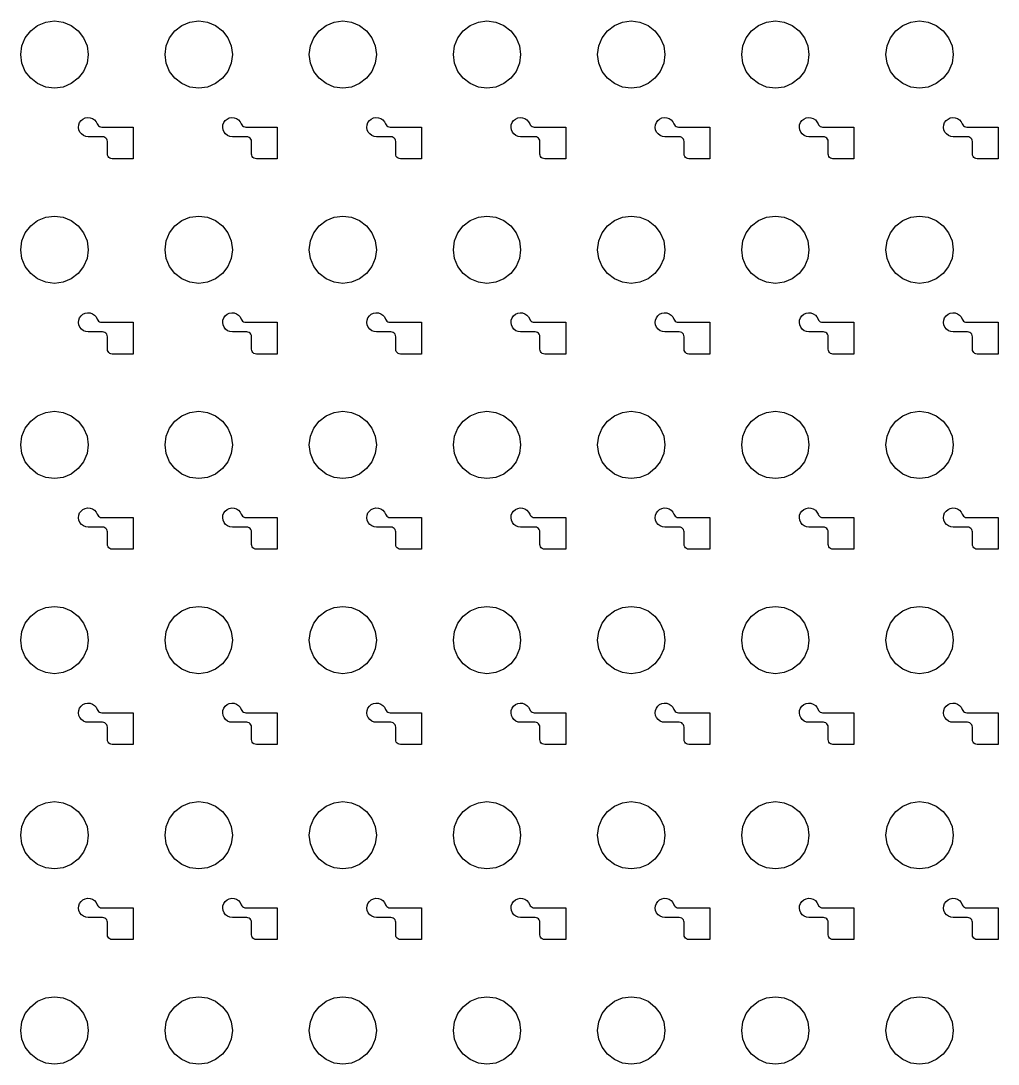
# Model space of a CAD drawing. Extents: x 11 to 212, y 11 to 212.
# Drawn here: x 143.44 to 155.4, y 97.89 to 110.65 of the extents above; entities that cross this region are included whole.
import ezdxf

# ---------------------------------------------------------------- set-up
doc = ezdxf.new("R2010")
doc.units = 0
doc.layers.add('C3', color=7, linetype='continuous')

msp = doc.modelspace()

# ---------------------------------------------------------------- linework, layer by layer
at = {"layer": 'C3'}
for points in [[(144.259, 110.241), (144.245, 110.135), (144.204, 110.035), (144.138, 109.95), (144.053, 109.885), (143.954, 109.843), (143.847, 109.829), (143.74, 109.843), (143.641, 109.885), (143.556, 109.95), (143.49, 110.035), (143.449, 110.135), (143.435, 110.241), (143.449, 110.348), (143.49, 110.447), (143.556, 110.532), (143.641, 110.598), (143.74, 110.639), (143.847, 110.653), (143.954, 110.639), (144.053, 110.598), (144.138, 110.532), (144.204, 110.447), (144.245, 110.348)], [(146.024, 110.241), (146.009, 110.135), (145.968, 110.035), (145.903, 109.95), (145.818, 109.885), (145.718, 109.843), (145.612, 109.829), (145.505, 109.843), (145.406, 109.885), (145.321, 109.95), (145.255, 110.035), (145.214, 110.135), (145.2, 110.241), (145.214, 110.348), (145.255, 110.447), (145.321, 110.532), (145.406, 110.598), (145.505, 110.639), (145.612, 110.653), (145.718, 110.639), (145.818, 110.598), (145.903, 110.532), (145.968, 110.447), (146.009, 110.348)], [(147.788, 110.241), (147.774, 110.135), (147.733, 110.035), (147.668, 109.95), (147.582, 109.885), (147.483, 109.843), (147.376, 109.829), (147.27, 109.843), (147.171, 109.885), (147.085, 109.95), (147.02, 110.035), (146.979, 110.135), (146.965, 110.241), (146.979, 110.348), (147.02, 110.447), (147.085, 110.532), (147.171, 110.598), (147.27, 110.639), (147.376, 110.653), (147.483, 110.639), (147.582, 110.598), (147.668, 110.532), (147.733, 110.447), (147.774, 110.348)], [(149.553, 110.241), (149.539, 110.135), (149.498, 110.035), (149.432, 109.95), (149.347, 109.885), (149.248, 109.843), (149.141, 109.829), (149.035, 109.843), (148.935, 109.885), (148.85, 109.95), (148.785, 110.035), (148.743, 110.135), (148.729, 110.241), (148.743, 110.348), (148.785, 110.447), (148.85, 110.532), (148.935, 110.598), (149.035, 110.639), (149.141, 110.653), (149.248, 110.639), (149.347, 110.598), (149.432, 110.532), (149.498, 110.447), (149.539, 110.348)], [(151.318, 110.241), (151.304, 110.135), (151.262, 110.035), (151.197, 109.95), (151.112, 109.885), (151.012, 109.843), (150.906, 109.829), (150.799, 109.843), (150.7, 109.885), (150.615, 109.95), (150.549, 110.035), (150.508, 110.135), (150.494, 110.241), (150.508, 110.348), (150.549, 110.447), (150.615, 110.532), (150.7, 110.598), (150.799, 110.639), (150.906, 110.653), (151.012, 110.639), (151.112, 110.598), (151.197, 110.532), (151.262, 110.447), (151.304, 110.348)], [(153.082, 110.241), (153.068, 110.135), (153.027, 110.035), (152.962, 109.95), (152.876, 109.885), (152.777, 109.843), (152.671, 109.829), (152.564, 109.843), (152.465, 109.885), (152.379, 109.95), (152.314, 110.035), (152.273, 110.135), (152.259, 110.241), (152.273, 110.348), (152.314, 110.447), (152.379, 110.532), (152.465, 110.598), (152.564, 110.639), (152.671, 110.653), (152.777, 110.639), (152.876, 110.598), (152.962, 110.532), (153.027, 110.447), (153.068, 110.348)], [(154.847, 110.241), (154.833, 110.135), (154.792, 110.035), (154.726, 109.95), (154.641, 109.885), (154.542, 109.843), (154.435, 109.829), (154.329, 109.843), (154.229, 109.885), (154.144, 109.95), (154.079, 110.035), (154.038, 110.135), (154.024, 110.241), (154.038, 110.348), (154.079, 110.447), (154.144, 110.532), (154.229, 110.598), (154.329, 110.639), (154.435, 110.653), (154.542, 110.639), (154.641, 110.598), (154.726, 110.532), (154.792, 110.447), (154.833, 110.348)], [(144.553, 108.965), (144.538, 108.967), (144.524, 108.973), (144.511, 108.982), (144.502, 108.994), (144.496, 109.008), (144.494, 109.024), (144.494, 109.176), (144.492, 109.192), (144.486, 109.206), (144.477, 109.218), (144.465, 109.227), (144.451, 109.233), (144.435, 109.235), (144.259, 109.235), (144.229, 109.239), (144.201, 109.251), (144.177, 109.269), (144.158, 109.292), (144.146, 109.32), (144.141, 109.35), (144.144, 109.38), (144.155, 109.408), (144.172, 109.433), (144.195, 109.452), (144.223, 109.465), (144.252, 109.47), (144.282, 109.468), (144.311, 109.458), (144.336, 109.442), (144.356, 109.419), (144.37, 109.392), (144.376, 109.379), (144.386, 109.368), (144.397, 109.36), (144.411, 109.355), (144.425, 109.353), (144.809, 109.353), (144.809, 108.965)], [(146.318, 108.965), (146.302, 108.967), (146.288, 108.973), (146.276, 108.982), (146.267, 108.994), (146.261, 109.008), (146.259, 109.024), (146.259, 109.176), (146.257, 109.192), (146.251, 109.206), (146.242, 109.218), (146.229, 109.227), (146.215, 109.233), (146.2, 109.235), (146.024, 109.235), (145.994, 109.239), (145.966, 109.251), (145.941, 109.269), (145.923, 109.292), (145.911, 109.32), (145.906, 109.35), (145.909, 109.38), (145.92, 109.408), (145.937, 109.433), (145.96, 109.452), (145.987, 109.465), (146.017, 109.47), (146.047, 109.468), (146.076, 109.458), (146.101, 109.442), (146.121, 109.419), (146.134, 109.392), (146.141, 109.379), (146.15, 109.368), (146.162, 109.36), (146.176, 109.355), (146.19, 109.353), (146.574, 109.353), (146.574, 108.965)], [(148.082, 108.965), (148.067, 108.967), (148.053, 108.973), (148.041, 108.982), (148.031, 108.994), (148.026, 109.008), (148.024, 109.024), (148.024, 109.176), (148.022, 109.192), (148.016, 109.206), (148.006, 109.218), (147.994, 109.227), (147.98, 109.233), (147.965, 109.235), (147.788, 109.235), (147.758, 109.239), (147.73, 109.251), (147.706, 109.269), (147.687, 109.292), (147.675, 109.32), (147.671, 109.35), (147.674, 109.38), (147.684, 109.408), (147.702, 109.433), (147.725, 109.452), (147.752, 109.465), (147.782, 109.47), (147.812, 109.468), (147.84, 109.458), (147.866, 109.442), (147.886, 109.419), (147.899, 109.392), (147.906, 109.379), (147.915, 109.368), (147.927, 109.36), (147.94, 109.355), (147.955, 109.353), (148.339, 109.353), (148.339, 108.965)], [(149.847, 108.965), (149.832, 108.967), (149.818, 108.973), (149.805, 108.982), (149.796, 108.994), (149.79, 109.008), (149.788, 109.024), (149.788, 109.176), (149.786, 109.192), (149.78, 109.206), (149.771, 109.218), (149.759, 109.227), (149.745, 109.233), (149.729, 109.235), (149.553, 109.235), (149.523, 109.239), (149.495, 109.251), (149.471, 109.269), (149.452, 109.292), (149.44, 109.32), (149.435, 109.35), (149.438, 109.38), (149.449, 109.408), (149.466, 109.433), (149.49, 109.452), (149.517, 109.465), (149.546, 109.47), (149.577, 109.468), (149.605, 109.458), (149.63, 109.442), (149.65, 109.419), (149.664, 109.392), (149.67, 109.379), (149.68, 109.368), (149.692, 109.36), (149.705, 109.355), (149.719, 109.353), (150.104, 109.353), (150.104, 108.965)], [(151.612, 108.965), (151.597, 108.967), (151.582, 108.973), (151.57, 108.982), (151.561, 108.994), (151.555, 109.008), (151.553, 109.024), (151.553, 109.176), (151.551, 109.192), (151.545, 109.206), (151.536, 109.218), (151.524, 109.227), (151.509, 109.233), (151.494, 109.235), (151.318, 109.235), (151.288, 109.239), (151.26, 109.251), (151.236, 109.269), (151.217, 109.292), (151.205, 109.32), (151.2, 109.35), (151.203, 109.38), (151.214, 109.408), (151.231, 109.433), (151.254, 109.452), (151.282, 109.465), (151.311, 109.47), (151.341, 109.468), (151.37, 109.458), (151.395, 109.442), (151.415, 109.419), (151.429, 109.392), (151.435, 109.379), (151.444, 109.368), (151.456, 109.36), (151.47, 109.355), (151.484, 109.353), (151.868, 109.353), (151.868, 108.965)], [(153.376, 108.965), (153.361, 108.967), (153.347, 108.973), (153.335, 108.982), (153.326, 108.994), (153.32, 109.008), (153.318, 109.024), (153.318, 109.176), (153.316, 109.192), (153.31, 109.206), (153.3, 109.218), (153.288, 109.227), (153.274, 109.233), (153.259, 109.235), (153.082, 109.235), (153.052, 109.239), (153.024, 109.251), (153, 109.269), (152.982, 109.292), (152.969, 109.32), (152.965, 109.35), (152.968, 109.38), (152.978, 109.408), (152.996, 109.433), (153.019, 109.452), (153.046, 109.465), (153.076, 109.47), (153.106, 109.468), (153.135, 109.458), (153.16, 109.442), (153.18, 109.419), (153.193, 109.392), (153.2, 109.379), (153.209, 109.368), (153.221, 109.36), (153.234, 109.355), (153.249, 109.353), (153.633, 109.353), (153.633, 108.965)], [(155.141, 108.965), (155.126, 108.967), (155.112, 108.973), (155.1, 108.982), (155.09, 108.994), (155.084, 109.008), (155.082, 109.024), (155.082, 109.176), (155.08, 109.192), (155.074, 109.206), (155.065, 109.218), (155.053, 109.227), (155.039, 109.233), (155.024, 109.235), (154.847, 109.235), (154.817, 109.239), (154.789, 109.251), (154.765, 109.269), (154.746, 109.292), (154.734, 109.32), (154.729, 109.35), (154.733, 109.38), (154.743, 109.408), (154.761, 109.433), (154.784, 109.452), (154.811, 109.465), (154.841, 109.47), (154.871, 109.468), (154.899, 109.458), (154.924, 109.442), (154.944, 109.419), (154.958, 109.392), (154.964, 109.379), (154.974, 109.368), (154.986, 109.36), (154.999, 109.355), (155.013, 109.353), (155.398, 109.353), (155.398, 108.965)], [(144.259, 107.853), (144.245, 107.746), (144.204, 107.647), (144.138, 107.562), (144.053, 107.496), (143.954, 107.455), (143.847, 107.441), (143.74, 107.455), (143.641, 107.496), (143.556, 107.562), (143.49, 107.647), (143.449, 107.746), (143.435, 107.853), (143.449, 107.96), (143.49, 108.059), (143.556, 108.144), (143.641, 108.21), (143.74, 108.251), (143.847, 108.265), (143.954, 108.251), (144.053, 108.21), (144.138, 108.144), (144.204, 108.059), (144.245, 107.96)], [(146.024, 107.853), (146.009, 107.746), (145.968, 107.647), (145.903, 107.562), (145.818, 107.496), (145.718, 107.455), (145.612, 107.441), (145.505, 107.455), (145.406, 107.496), (145.321, 107.562), (145.255, 107.647), (145.214, 107.746), (145.2, 107.853), (145.214, 107.96), (145.255, 108.059), (145.321, 108.144), (145.406, 108.21), (145.505, 108.251), (145.612, 108.265), (145.718, 108.251), (145.818, 108.21), (145.903, 108.144), (145.968, 108.059), (146.009, 107.96)], [(147.788, 107.853), (147.774, 107.746), (147.733, 107.647), (147.668, 107.562), (147.582, 107.496), (147.483, 107.455), (147.376, 107.441), (147.27, 107.455), (147.171, 107.496), (147.085, 107.562), (147.02, 107.647), (146.979, 107.746), (146.965, 107.853), (146.979, 107.96), (147.02, 108.059), (147.085, 108.144), (147.171, 108.21), (147.27, 108.251), (147.376, 108.265), (147.483, 108.251), (147.582, 108.21), (147.668, 108.144), (147.733, 108.059), (147.774, 107.96)], [(149.553, 107.853), (149.539, 107.746), (149.498, 107.647), (149.432, 107.562), (149.347, 107.496), (149.248, 107.455), (149.141, 107.441), (149.035, 107.455), (148.935, 107.496), (148.85, 107.562), (148.785, 107.647), (148.743, 107.746), (148.729, 107.853), (148.743, 107.96), (148.785, 108.059), (148.85, 108.144), (148.935, 108.21), (149.035, 108.251), (149.141, 108.265), (149.248, 108.251), (149.347, 108.21), (149.432, 108.144), (149.498, 108.059), (149.539, 107.96)], [(151.318, 107.853), (151.304, 107.746), (151.262, 107.647), (151.197, 107.562), (151.112, 107.496), (151.012, 107.455), (150.906, 107.441), (150.799, 107.455), (150.7, 107.496), (150.615, 107.562), (150.549, 107.647), (150.508, 107.746), (150.494, 107.853), (150.508, 107.96), (150.549, 108.059), (150.615, 108.144), (150.7, 108.21), (150.799, 108.251), (150.906, 108.265), (151.012, 108.251), (151.112, 108.21), (151.197, 108.144), (151.262, 108.059), (151.304, 107.96)], [(153.082, 107.853), (153.068, 107.746), (153.027, 107.647), (152.962, 107.562), (152.876, 107.496), (152.777, 107.455), (152.671, 107.441), (152.564, 107.455), (152.465, 107.496), (152.379, 107.562), (152.314, 107.647), (152.273, 107.746), (152.259, 107.853), (152.273, 107.96), (152.314, 108.059), (152.379, 108.144), (152.465, 108.21), (152.564, 108.251), (152.671, 108.265), (152.777, 108.251), (152.876, 108.21), (152.962, 108.144), (153.027, 108.059), (153.068, 107.96)], [(154.847, 107.853), (154.833, 107.746), (154.792, 107.647), (154.726, 107.562), (154.641, 107.496), (154.542, 107.455), (154.435, 107.441), (154.329, 107.455), (154.229, 107.496), (154.144, 107.562), (154.079, 107.647), (154.038, 107.746), (154.024, 107.853), (154.038, 107.96), (154.079, 108.059), (154.144, 108.144), (154.229, 108.21), (154.329, 108.251), (154.435, 108.265), (154.542, 108.251), (154.641, 108.21), (154.726, 108.144), (154.792, 108.059), (154.833, 107.96)], [(144.553, 106.576), (144.538, 106.578), (144.524, 106.584), (144.511, 106.594), (144.502, 106.606), (144.496, 106.62), (144.494, 106.635), (144.494, 106.788), (144.492, 106.803), (144.486, 106.818), (144.477, 106.83), (144.465, 106.839), (144.451, 106.845), (144.435, 106.847), (144.259, 106.847), (144.229, 106.851), (144.201, 106.862), (144.177, 106.88), (144.158, 106.904), (144.146, 106.932), (144.141, 106.961), (144.144, 106.991), (144.155, 107.02), (144.172, 107.044), (144.195, 107.064), (144.223, 107.077), (144.252, 107.082), (144.282, 107.08), (144.311, 107.07), (144.336, 107.053), (144.356, 107.031), (144.37, 107.004), (144.376, 106.991), (144.386, 106.98), (144.397, 106.972), (144.411, 106.966), (144.425, 106.965), (144.809, 106.965), (144.809, 106.576)], [(146.318, 106.576), (146.302, 106.578), (146.288, 106.584), (146.276, 106.594), (146.267, 106.606), (146.261, 106.62), (146.259, 106.635), (146.259, 106.788), (146.257, 106.803), (146.251, 106.818), (146.242, 106.83), (146.229, 106.839), (146.215, 106.845), (146.2, 106.847), (146.024, 106.847), (145.994, 106.851), (145.966, 106.862), (145.941, 106.88), (145.923, 106.904), (145.911, 106.932), (145.906, 106.961), (145.909, 106.991), (145.92, 107.02), (145.937, 107.044), (145.96, 107.064), (145.987, 107.077), (146.017, 107.082), (146.047, 107.08), (146.076, 107.07), (146.101, 107.053), (146.121, 107.031), (146.134, 107.004), (146.141, 106.991), (146.15, 106.98), (146.162, 106.972), (146.176, 106.966), (146.19, 106.965), (146.574, 106.965), (146.574, 106.576)], [(148.082, 106.576), (148.067, 106.578), (148.053, 106.584), (148.041, 106.594), (148.031, 106.606), (148.026, 106.62), (148.024, 106.635), (148.024, 106.788), (148.022, 106.803), (148.016, 106.818), (148.006, 106.83), (147.994, 106.839), (147.98, 106.845), (147.965, 106.847), (147.788, 106.847), (147.758, 106.851), (147.73, 106.862), (147.706, 106.88), (147.687, 106.904), (147.675, 106.932), (147.671, 106.961), (147.674, 106.991), (147.684, 107.02), (147.702, 107.044), (147.725, 107.064), (147.752, 107.077), (147.782, 107.082), (147.812, 107.08), (147.84, 107.07), (147.866, 107.053), (147.886, 107.031), (147.899, 107.004), (147.906, 106.991), (147.915, 106.98), (147.927, 106.972), (147.94, 106.966), (147.955, 106.965), (148.339, 106.965), (148.339, 106.576)], [(149.847, 106.576), (149.832, 106.578), (149.818, 106.584), (149.805, 106.594), (149.796, 106.606), (149.79, 106.62), (149.788, 106.635), (149.788, 106.788), (149.786, 106.803), (149.78, 106.818), (149.771, 106.83), (149.759, 106.839), (149.745, 106.845), (149.729, 106.847), (149.553, 106.847), (149.523, 106.851), (149.495, 106.862), (149.471, 106.88), (149.452, 106.904), (149.44, 106.932), (149.435, 106.961), (149.438, 106.991), (149.449, 107.02), (149.466, 107.044), (149.49, 107.064), (149.517, 107.077), (149.546, 107.082), (149.577, 107.08), (149.605, 107.07), (149.63, 107.053), (149.65, 107.031), (149.664, 107.004), (149.67, 106.991), (149.68, 106.98), (149.692, 106.972), (149.705, 106.966), (149.719, 106.965), (150.104, 106.965), (150.104, 106.576)], [(151.612, 106.576), (151.597, 106.578), (151.582, 106.584), (151.57, 106.594), (151.561, 106.606), (151.555, 106.62), (151.553, 106.635), (151.553, 106.788), (151.551, 106.803), (151.545, 106.818), (151.536, 106.83), (151.524, 106.839), (151.509, 106.845), (151.494, 106.847), (151.318, 106.847), (151.288, 106.851), (151.26, 106.862), (151.236, 106.88), (151.217, 106.904), (151.205, 106.932), (151.2, 106.961), (151.203, 106.991), (151.214, 107.02), (151.231, 107.044), (151.254, 107.064), (151.282, 107.077), (151.311, 107.082), (151.341, 107.08), (151.37, 107.07), (151.395, 107.053), (151.415, 107.031), (151.429, 107.004), (151.435, 106.991), (151.444, 106.98), (151.456, 106.972), (151.47, 106.966), (151.484, 106.965), (151.868, 106.965), (151.868, 106.576)], [(153.376, 106.576), (153.361, 106.578), (153.347, 106.584), (153.335, 106.594), (153.326, 106.606), (153.32, 106.62), (153.318, 106.635), (153.318, 106.788), (153.316, 106.803), (153.31, 106.818), (153.3, 106.83), (153.288, 106.839), (153.274, 106.845), (153.259, 106.847), (153.082, 106.847), (153.052, 106.851), (153.024, 106.862), (153, 106.88), (152.982, 106.904), (152.969, 106.932), (152.965, 106.961), (152.968, 106.991), (152.978, 107.02), (152.996, 107.044), (153.019, 107.064), (153.046, 107.077), (153.076, 107.082), (153.106, 107.08), (153.135, 107.07), (153.16, 107.053), (153.18, 107.031), (153.193, 107.004), (153.2, 106.991), (153.209, 106.98), (153.221, 106.972), (153.234, 106.966), (153.249, 106.965), (153.633, 106.965), (153.633, 106.576)], [(155.141, 106.576), (155.126, 106.578), (155.112, 106.584), (155.1, 106.594), (155.09, 106.606), (155.084, 106.62), (155.082, 106.635), (155.082, 106.788), (155.08, 106.803), (155.074, 106.818), (155.065, 106.83), (155.053, 106.839), (155.039, 106.845), (155.024, 106.847), (154.847, 106.847), (154.817, 106.851), (154.789, 106.862), (154.765, 106.88), (154.746, 106.904), (154.734, 106.932), (154.729, 106.961), (154.733, 106.991), (154.743, 107.02), (154.761, 107.044), (154.784, 107.064), (154.811, 107.077), (154.841, 107.082), (154.871, 107.08), (154.899, 107.07), (154.924, 107.053), (154.944, 107.031), (154.958, 107.004), (154.964, 106.991), (154.974, 106.98), (154.986, 106.972), (154.999, 106.966), (155.013, 106.965), (155.398, 106.965), (155.398, 106.576)], [(144.259, 105.465), (144.245, 105.358), (144.204, 105.259), (144.138, 105.174), (144.053, 105.108), (143.954, 105.067), (143.847, 105.053), (143.74, 105.067), (143.641, 105.108), (143.556, 105.174), (143.49, 105.259), (143.449, 105.358), (143.435, 105.465), (143.449, 105.571), (143.49, 105.671), (143.556, 105.756), (143.641, 105.821), (143.74, 105.862), (143.847, 105.876), (143.954, 105.862), (144.053, 105.821), (144.138, 105.756), (144.204, 105.671), (144.245, 105.571)], [(146.024, 105.465), (146.009, 105.358), (145.968, 105.259), (145.903, 105.174), (145.818, 105.108), (145.718, 105.067), (145.612, 105.053), (145.505, 105.067), (145.406, 105.108), (145.321, 105.174), (145.255, 105.259), (145.214, 105.358), (145.2, 105.465), (145.214, 105.571), (145.255, 105.671), (145.321, 105.756), (145.406, 105.821), (145.505, 105.862), (145.612, 105.876), (145.718, 105.862), (145.818, 105.821), (145.903, 105.756), (145.968, 105.671), (146.009, 105.571)], [(147.788, 105.465), (147.774, 105.358), (147.733, 105.259), (147.668, 105.174), (147.582, 105.108), (147.483, 105.067), (147.376, 105.053), (147.27, 105.067), (147.171, 105.108), (147.085, 105.174), (147.02, 105.259), (146.979, 105.358), (146.965, 105.465), (146.979, 105.571), (147.02, 105.671), (147.085, 105.756), (147.171, 105.821), (147.27, 105.862), (147.376, 105.876), (147.483, 105.862), (147.582, 105.821), (147.668, 105.756), (147.733, 105.671), (147.774, 105.571)], [(149.553, 105.465), (149.539, 105.358), (149.498, 105.259), (149.432, 105.174), (149.347, 105.108), (149.248, 105.067), (149.141, 105.053), (149.035, 105.067), (148.935, 105.108), (148.85, 105.174), (148.785, 105.259), (148.743, 105.358), (148.729, 105.465), (148.743, 105.571), (148.785, 105.671), (148.85, 105.756), (148.935, 105.821), (149.035, 105.862), (149.141, 105.876), (149.248, 105.862), (149.347, 105.821), (149.432, 105.756), (149.498, 105.671), (149.539, 105.571)], [(151.318, 105.465), (151.304, 105.358), (151.262, 105.259), (151.197, 105.174), (151.112, 105.108), (151.012, 105.067), (150.906, 105.053), (150.799, 105.067), (150.7, 105.108), (150.615, 105.174), (150.549, 105.259), (150.508, 105.358), (150.494, 105.465), (150.508, 105.571), (150.549, 105.671), (150.615, 105.756), (150.7, 105.821), (150.799, 105.862), (150.906, 105.876), (151.012, 105.862), (151.112, 105.821), (151.197, 105.756), (151.262, 105.671), (151.304, 105.571)], [(153.082, 105.465), (153.068, 105.358), (153.027, 105.259), (152.962, 105.174), (152.876, 105.108), (152.777, 105.067), (152.671, 105.053), (152.564, 105.067), (152.465, 105.108), (152.379, 105.174), (152.314, 105.259), (152.273, 105.358), (152.259, 105.465), (152.273, 105.571), (152.314, 105.671), (152.379, 105.756), (152.465, 105.821), (152.564, 105.862), (152.671, 105.876), (152.777, 105.862), (152.876, 105.821), (152.962, 105.756), (153.027, 105.671), (153.068, 105.571)], [(154.847, 105.465), (154.833, 105.358), (154.792, 105.259), (154.726, 105.174), (154.641, 105.108), (154.542, 105.067), (154.435, 105.053), (154.329, 105.067), (154.229, 105.108), (154.144, 105.174), (154.079, 105.259), (154.038, 105.358), (154.024, 105.465), (154.038, 105.571), (154.079, 105.671), (154.144, 105.756), (154.229, 105.821), (154.329, 105.862), (154.435, 105.876), (154.542, 105.862), (154.641, 105.821), (154.726, 105.756), (154.792, 105.671), (154.833, 105.571)], [(144.553, 104.188), (144.538, 104.19), (144.524, 104.196), (144.511, 104.205), (144.502, 104.218), (144.496, 104.232), (144.494, 104.247), (144.494, 104.4), (144.492, 104.415), (144.486, 104.429), (144.477, 104.442), (144.465, 104.451), (144.451, 104.457), (144.435, 104.459), (144.259, 104.459), (144.229, 104.463), (144.201, 104.474), (144.177, 104.492), (144.158, 104.516), (144.146, 104.543), (144.141, 104.573), (144.144, 104.603), (144.155, 104.632), (144.172, 104.656), (144.195, 104.676), (144.223, 104.688), (144.252, 104.694), (144.282, 104.692), (144.311, 104.682), (144.336, 104.665), (144.356, 104.643), (144.37, 104.616), (144.376, 104.603), (144.386, 104.592), (144.397, 104.583), (144.411, 104.578), (144.425, 104.576), (144.809, 104.576), (144.809, 104.188)], [(146.318, 104.188), (146.302, 104.19), (146.288, 104.196), (146.276, 104.205), (146.267, 104.218), (146.261, 104.232), (146.259, 104.247), (146.259, 104.4), (146.257, 104.415), (146.251, 104.429), (146.242, 104.442), (146.229, 104.451), (146.215, 104.457), (146.2, 104.459), (146.024, 104.459), (145.994, 104.463), (145.966, 104.474), (145.941, 104.492), (145.923, 104.516), (145.911, 104.543), (145.906, 104.573), (145.909, 104.603), (145.92, 104.632), (145.937, 104.656), (145.96, 104.676), (145.987, 104.688), (146.017, 104.694), (146.047, 104.692), (146.076, 104.682), (146.101, 104.665), (146.121, 104.643), (146.134, 104.616), (146.141, 104.603), (146.15, 104.592), (146.162, 104.583), (146.176, 104.578), (146.19, 104.576), (146.574, 104.576), (146.574, 104.188)], [(148.082, 104.188), (148.067, 104.19), (148.053, 104.196), (148.041, 104.205), (148.031, 104.218), (148.026, 104.232), (148.024, 104.247), (148.024, 104.4), (148.022, 104.415), (148.016, 104.429), (148.006, 104.442), (147.994, 104.451), (147.98, 104.457), (147.965, 104.459), (147.788, 104.459), (147.758, 104.463), (147.73, 104.474), (147.706, 104.492), (147.687, 104.516), (147.675, 104.543), (147.671, 104.573), (147.674, 104.603), (147.684, 104.632), (147.702, 104.656), (147.725, 104.676), (147.752, 104.688), (147.782, 104.694), (147.812, 104.692), (147.84, 104.682), (147.866, 104.665), (147.886, 104.643), (147.899, 104.616), (147.906, 104.603), (147.915, 104.592), (147.927, 104.583), (147.94, 104.578), (147.955, 104.576), (148.339, 104.576), (148.339, 104.188)], [(149.847, 104.188), (149.832, 104.19), (149.818, 104.196), (149.805, 104.205), (149.796, 104.218), (149.79, 104.232), (149.788, 104.247), (149.788, 104.4), (149.786, 104.415), (149.78, 104.429), (149.771, 104.442), (149.759, 104.451), (149.745, 104.457), (149.729, 104.459), (149.553, 104.459), (149.523, 104.463), (149.495, 104.474), (149.471, 104.492), (149.452, 104.516), (149.44, 104.543), (149.435, 104.573), (149.438, 104.603), (149.449, 104.632), (149.466, 104.656), (149.49, 104.676), (149.517, 104.688), (149.546, 104.694), (149.577, 104.692), (149.605, 104.682), (149.63, 104.665), (149.65, 104.643), (149.664, 104.616), (149.67, 104.603), (149.68, 104.592), (149.692, 104.583), (149.705, 104.578), (149.719, 104.576), (150.104, 104.576), (150.104, 104.188)], [(151.612, 104.188), (151.597, 104.19), (151.582, 104.196), (151.57, 104.205), (151.561, 104.218), (151.555, 104.232), (151.553, 104.247), (151.553, 104.4), (151.551, 104.415), (151.545, 104.429), (151.536, 104.442), (151.524, 104.451), (151.509, 104.457), (151.494, 104.459), (151.318, 104.459), (151.288, 104.463), (151.26, 104.474), (151.236, 104.492), (151.217, 104.516), (151.205, 104.543), (151.2, 104.573), (151.203, 104.603), (151.214, 104.632), (151.231, 104.656), (151.254, 104.676), (151.282, 104.688), (151.311, 104.694), (151.341, 104.692), (151.37, 104.682), (151.395, 104.665), (151.415, 104.643), (151.429, 104.616), (151.435, 104.603), (151.444, 104.592), (151.456, 104.583), (151.47, 104.578), (151.484, 104.576), (151.868, 104.576), (151.868, 104.188)], [(153.376, 104.188), (153.361, 104.19), (153.347, 104.196), (153.335, 104.205), (153.326, 104.218), (153.32, 104.232), (153.318, 104.247), (153.318, 104.4), (153.316, 104.415), (153.31, 104.429), (153.3, 104.442), (153.288, 104.451), (153.274, 104.457), (153.259, 104.459), (153.082, 104.459), (153.052, 104.463), (153.024, 104.474), (153, 104.492), (152.982, 104.516), (152.969, 104.543), (152.965, 104.573), (152.968, 104.603), (152.978, 104.632), (152.996, 104.656), (153.019, 104.676), (153.046, 104.688), (153.076, 104.694), (153.106, 104.692), (153.135, 104.682), (153.16, 104.665), (153.18, 104.643), (153.193, 104.616), (153.2, 104.603), (153.209, 104.592), (153.221, 104.583), (153.234, 104.578), (153.249, 104.576), (153.633, 104.576), (153.633, 104.188)], [(155.141, 104.188), (155.126, 104.19), (155.112, 104.196), (155.1, 104.205), (155.09, 104.218), (155.084, 104.232), (155.082, 104.247), (155.082, 104.4), (155.08, 104.415), (155.074, 104.429), (155.065, 104.442), (155.053, 104.451), (155.039, 104.457), (155.024, 104.459), (154.847, 104.459), (154.817, 104.463), (154.789, 104.474), (154.765, 104.492), (154.746, 104.516), (154.734, 104.543), (154.729, 104.573), (154.733, 104.603), (154.743, 104.632), (154.761, 104.656), (154.784, 104.676), (154.811, 104.688), (154.841, 104.694), (154.871, 104.692), (154.899, 104.682), (154.924, 104.665), (154.944, 104.643), (154.958, 104.616), (154.964, 104.603), (154.974, 104.592), (154.986, 104.583), (154.999, 104.578), (155.013, 104.576), (155.398, 104.576), (155.398, 104.188)], [(144.259, 103.076), (144.245, 102.97), (144.204, 102.871), (144.138, 102.785), (144.053, 102.72), (143.954, 102.679), (143.847, 102.665), (143.74, 102.679), (143.641, 102.72), (143.556, 102.785), (143.49, 102.871), (143.449, 102.97), (143.435, 103.076), (143.449, 103.183), (143.49, 103.282), (143.556, 103.368), (143.641, 103.433), (143.74, 103.474), (143.847, 103.488), (143.954, 103.474), (144.053, 103.433), (144.138, 103.368), (144.204, 103.282), (144.245, 103.183)], [(146.024, 103.076), (146.009, 102.97), (145.968, 102.871), (145.903, 102.785), (145.818, 102.72), (145.718, 102.679), (145.612, 102.665), (145.505, 102.679), (145.406, 102.72), (145.321, 102.785), (145.255, 102.871), (145.214, 102.97), (145.2, 103.076), (145.214, 103.183), (145.255, 103.282), (145.321, 103.368), (145.406, 103.433), (145.505, 103.474), (145.612, 103.488), (145.718, 103.474), (145.818, 103.433), (145.903, 103.368), (145.968, 103.282), (146.009, 103.183)], [(147.788, 103.076), (147.774, 102.97), (147.733, 102.871), (147.668, 102.785), (147.582, 102.72), (147.483, 102.679), (147.376, 102.665), (147.27, 102.679), (147.171, 102.72), (147.085, 102.785), (147.02, 102.871), (146.979, 102.97), (146.965, 103.076), (146.979, 103.183), (147.02, 103.282), (147.085, 103.368), (147.171, 103.433), (147.27, 103.474), (147.376, 103.488), (147.483, 103.474), (147.582, 103.433), (147.668, 103.368), (147.733, 103.282), (147.774, 103.183)], [(149.553, 103.076), (149.539, 102.97), (149.498, 102.871), (149.432, 102.785), (149.347, 102.72), (149.248, 102.679), (149.141, 102.665), (149.035, 102.679), (148.935, 102.72), (148.85, 102.785), (148.785, 102.871), (148.743, 102.97), (148.729, 103.076), (148.743, 103.183), (148.785, 103.282), (148.85, 103.368), (148.935, 103.433), (149.035, 103.474), (149.141, 103.488), (149.248, 103.474), (149.347, 103.433), (149.432, 103.368), (149.498, 103.282), (149.539, 103.183)], [(151.318, 103.076), (151.304, 102.97), (151.262, 102.871), (151.197, 102.785), (151.112, 102.72), (151.012, 102.679), (150.906, 102.665), (150.799, 102.679), (150.7, 102.72), (150.615, 102.785), (150.549, 102.871), (150.508, 102.97), (150.494, 103.076), (150.508, 103.183), (150.549, 103.282), (150.615, 103.368), (150.7, 103.433), (150.799, 103.474), (150.906, 103.488), (151.012, 103.474), (151.112, 103.433), (151.197, 103.368), (151.262, 103.282), (151.304, 103.183)], [(153.082, 103.076), (153.068, 102.97), (153.027, 102.871), (152.962, 102.785), (152.876, 102.72), (152.777, 102.679), (152.671, 102.665), (152.564, 102.679), (152.465, 102.72), (152.379, 102.785), (152.314, 102.871), (152.273, 102.97), (152.259, 103.076), (152.273, 103.183), (152.314, 103.282), (152.379, 103.368), (152.465, 103.433), (152.564, 103.474), (152.671, 103.488), (152.777, 103.474), (152.876, 103.433), (152.962, 103.368), (153.027, 103.282), (153.068, 103.183)], [(154.847, 103.076), (154.833, 102.97), (154.792, 102.871), (154.726, 102.785), (154.641, 102.72), (154.542, 102.679), (154.435, 102.665), (154.329, 102.679), (154.229, 102.72), (154.144, 102.785), (154.079, 102.871), (154.038, 102.97), (154.024, 103.076), (154.038, 103.183), (154.079, 103.282), (154.144, 103.368), (154.229, 103.433), (154.329, 103.474), (154.435, 103.488), (154.542, 103.474), (154.641, 103.433), (154.726, 103.368), (154.792, 103.282), (154.833, 103.183)], [(144.553, 101.8), (144.538, 101.802), (144.524, 101.808), (144.511, 101.817), (144.502, 101.829), (144.496, 101.844), (144.494, 101.859), (144.494, 102.012), (144.492, 102.027), (144.486, 102.041), (144.477, 102.053), (144.465, 102.063), (144.451, 102.069), (144.435, 102.071), (144.259, 102.071), (144.229, 102.074), (144.201, 102.086), (144.177, 102.104), (144.158, 102.128), (144.146, 102.155), (144.141, 102.185), (144.144, 102.215), (144.155, 102.243), (144.172, 102.268), (144.195, 102.287), (144.223, 102.3), (144.252, 102.306), (144.282, 102.303), (144.311, 102.294), (144.336, 102.277), (144.356, 102.254), (144.37, 102.227), (144.376, 102.215), (144.386, 102.204), (144.397, 102.195), (144.411, 102.19), (144.425, 102.188), (144.809, 102.188), (144.809, 101.8)], [(146.318, 101.8), (146.302, 101.802), (146.288, 101.808), (146.276, 101.817), (146.267, 101.829), (146.261, 101.844), (146.259, 101.859), (146.259, 102.012), (146.257, 102.027), (146.251, 102.041), (146.242, 102.053), (146.229, 102.063), (146.215, 102.069), (146.2, 102.071), (146.024, 102.071), (145.994, 102.074), (145.966, 102.086), (145.941, 102.104), (145.923, 102.128), (145.911, 102.155), (145.906, 102.185), (145.909, 102.215), (145.92, 102.243), (145.937, 102.268), (145.96, 102.287), (145.987, 102.3), (146.017, 102.306), (146.047, 102.303), (146.076, 102.294), (146.101, 102.277), (146.121, 102.254), (146.134, 102.227), (146.141, 102.215), (146.15, 102.204), (146.162, 102.195), (146.176, 102.19), (146.19, 102.188), (146.574, 102.188), (146.574, 101.8)], [(148.082, 101.8), (148.067, 101.802), (148.053, 101.808), (148.041, 101.817), (148.031, 101.829), (148.026, 101.844), (148.024, 101.859), (148.024, 102.012), (148.022, 102.027), (148.016, 102.041), (148.006, 102.053), (147.994, 102.063), (147.98, 102.069), (147.965, 102.071), (147.788, 102.071), (147.758, 102.074), (147.73, 102.086), (147.706, 102.104), (147.687, 102.128), (147.675, 102.155), (147.671, 102.185), (147.674, 102.215), (147.684, 102.243), (147.702, 102.268), (147.725, 102.287), (147.752, 102.3), (147.782, 102.306), (147.812, 102.303), (147.84, 102.294), (147.866, 102.277), (147.886, 102.254), (147.899, 102.227), (147.906, 102.215), (147.915, 102.204), (147.927, 102.195), (147.94, 102.19), (147.955, 102.188), (148.339, 102.188), (148.339, 101.8)], [(149.847, 101.8), (149.832, 101.802), (149.818, 101.808), (149.805, 101.817), (149.796, 101.829), (149.79, 101.844), (149.788, 101.859), (149.788, 102.012), (149.786, 102.027), (149.78, 102.041), (149.771, 102.053), (149.759, 102.063), (149.745, 102.069), (149.729, 102.071), (149.553, 102.071), (149.523, 102.074), (149.495, 102.086), (149.471, 102.104), (149.452, 102.128), (149.44, 102.155), (149.435, 102.185), (149.438, 102.215), (149.449, 102.243), (149.466, 102.268), (149.49, 102.287), (149.517, 102.3), (149.546, 102.306), (149.577, 102.303), (149.605, 102.294), (149.63, 102.277), (149.65, 102.254), (149.664, 102.227), (149.67, 102.215), (149.68, 102.204), (149.692, 102.195), (149.705, 102.19), (149.719, 102.188), (150.104, 102.188), (150.104, 101.8)], [(151.612, 101.8), (151.597, 101.802), (151.582, 101.808), (151.57, 101.817), (151.561, 101.829), (151.555, 101.844), (151.553, 101.859), (151.553, 102.012), (151.551, 102.027), (151.545, 102.041), (151.536, 102.053), (151.524, 102.063), (151.509, 102.069), (151.494, 102.071), (151.318, 102.071), (151.288, 102.074), (151.26, 102.086), (151.236, 102.104), (151.217, 102.128), (151.205, 102.155), (151.2, 102.185), (151.203, 102.215), (151.214, 102.243), (151.231, 102.268), (151.254, 102.287), (151.282, 102.3), (151.311, 102.306), (151.341, 102.303), (151.37, 102.294), (151.395, 102.277), (151.415, 102.254), (151.429, 102.227), (151.435, 102.215), (151.444, 102.204), (151.456, 102.195), (151.47, 102.19), (151.484, 102.188), (151.868, 102.188), (151.868, 101.8)], [(153.376, 101.8), (153.361, 101.802), (153.347, 101.808), (153.335, 101.817), (153.326, 101.829), (153.32, 101.844), (153.318, 101.859), (153.318, 102.012), (153.316, 102.027), (153.31, 102.041), (153.3, 102.053), (153.288, 102.063), (153.274, 102.069), (153.259, 102.071), (153.082, 102.071), (153.052, 102.074), (153.024, 102.086), (153, 102.104), (152.982, 102.128), (152.969, 102.155), (152.965, 102.185), (152.968, 102.215), (152.978, 102.243), (152.996, 102.268), (153.019, 102.287), (153.046, 102.3), (153.076, 102.306), (153.106, 102.303), (153.135, 102.294), (153.16, 102.277), (153.18, 102.254), (153.193, 102.227), (153.2, 102.215), (153.209, 102.204), (153.221, 102.195), (153.234, 102.19), (153.249, 102.188), (153.633, 102.188), (153.633, 101.8)], [(155.141, 101.8), (155.126, 101.802), (155.112, 101.808), (155.1, 101.817), (155.09, 101.829), (155.084, 101.844), (155.082, 101.859), (155.082, 102.012), (155.08, 102.027), (155.074, 102.041), (155.065, 102.053), (155.053, 102.063), (155.039, 102.069), (155.024, 102.071), (154.847, 102.071), (154.817, 102.074), (154.789, 102.086), (154.765, 102.104), (154.746, 102.128), (154.734, 102.155), (154.729, 102.185), (154.733, 102.215), (154.743, 102.243), (154.761, 102.268), (154.784, 102.287), (154.811, 102.3), (154.841, 102.306), (154.871, 102.303), (154.899, 102.294), (154.924, 102.277), (154.944, 102.254), (154.958, 102.227), (154.964, 102.215), (154.974, 102.204), (154.986, 102.195), (154.999, 102.19), (155.013, 102.188), (155.398, 102.188), (155.398, 101.8)], [(144.259, 100.688), (144.245, 100.582), (144.204, 100.482), (144.138, 100.397), (144.053, 100.332), (143.954, 100.291), (143.847, 100.276), (143.74, 100.291), (143.641, 100.332), (143.556, 100.397), (143.49, 100.482), (143.449, 100.582), (143.435, 100.688), (143.449, 100.795), (143.49, 100.894), (143.556, 100.979), (143.641, 101.045), (143.74, 101.086), (143.847, 101.1), (143.954, 101.086), (144.053, 101.045), (144.138, 100.979), (144.204, 100.894), (144.245, 100.795)], [(146.024, 100.688), (146.009, 100.582), (145.968, 100.482), (145.903, 100.397), (145.818, 100.332), (145.718, 100.291), (145.612, 100.276), (145.505, 100.291), (145.406, 100.332), (145.321, 100.397), (145.255, 100.482), (145.214, 100.582), (145.2, 100.688), (145.214, 100.795), (145.255, 100.894), (145.321, 100.979), (145.406, 101.045), (145.505, 101.086), (145.612, 101.1), (145.718, 101.086), (145.818, 101.045), (145.903, 100.979), (145.968, 100.894), (146.009, 100.795)], [(147.788, 100.688), (147.774, 100.582), (147.733, 100.482), (147.668, 100.397), (147.582, 100.332), (147.483, 100.291), (147.376, 100.276), (147.27, 100.291), (147.171, 100.332), (147.085, 100.397), (147.02, 100.482), (146.979, 100.582), (146.965, 100.688), (146.979, 100.795), (147.02, 100.894), (147.085, 100.979), (147.171, 101.045), (147.27, 101.086), (147.376, 101.1), (147.483, 101.086), (147.582, 101.045), (147.668, 100.979), (147.733, 100.894), (147.774, 100.795)], [(149.553, 100.688), (149.539, 100.582), (149.498, 100.482), (149.432, 100.397), (149.347, 100.332), (149.248, 100.291), (149.141, 100.276), (149.035, 100.291), (148.935, 100.332), (148.85, 100.397), (148.785, 100.482), (148.743, 100.582), (148.729, 100.688), (148.743, 100.795), (148.785, 100.894), (148.85, 100.979), (148.935, 101.045), (149.035, 101.086), (149.141, 101.1), (149.248, 101.086), (149.347, 101.045), (149.432, 100.979), (149.498, 100.894), (149.539, 100.795)], [(151.318, 100.688), (151.304, 100.582), (151.262, 100.482), (151.197, 100.397), (151.112, 100.332), (151.012, 100.291), (150.906, 100.276), (150.799, 100.291), (150.7, 100.332), (150.615, 100.397), (150.549, 100.482), (150.508, 100.582), (150.494, 100.688), (150.508, 100.795), (150.549, 100.894), (150.615, 100.979), (150.7, 101.045), (150.799, 101.086), (150.906, 101.1), (151.012, 101.086), (151.112, 101.045), (151.197, 100.979), (151.262, 100.894), (151.304, 100.795)], [(153.082, 100.688), (153.068, 100.582), (153.027, 100.482), (152.962, 100.397), (152.876, 100.332), (152.777, 100.291), (152.671, 100.276), (152.564, 100.291), (152.465, 100.332), (152.379, 100.397), (152.314, 100.482), (152.273, 100.582), (152.259, 100.688), (152.273, 100.795), (152.314, 100.894), (152.379, 100.979), (152.465, 101.045), (152.564, 101.086), (152.671, 101.1), (152.777, 101.086), (152.876, 101.045), (152.962, 100.979), (153.027, 100.894), (153.068, 100.795)], [(154.847, 100.688), (154.833, 100.582), (154.792, 100.482), (154.726, 100.397), (154.641, 100.332), (154.542, 100.291), (154.435, 100.276), (154.329, 100.291), (154.229, 100.332), (154.144, 100.397), (154.079, 100.482), (154.038, 100.582), (154.024, 100.688), (154.038, 100.795), (154.079, 100.894), (154.144, 100.979), (154.229, 101.045), (154.329, 101.086), (154.435, 101.1), (154.542, 101.086), (154.641, 101.045), (154.726, 100.979), (154.792, 100.894), (154.833, 100.795)], [(144.553, 99.412), (144.538, 99.414), (144.524, 99.42), (144.511, 99.429), (144.502, 99.441), (144.496, 99.455), (144.494, 99.471), (144.494, 99.624), (144.492, 99.639), (144.486, 99.653), (144.477, 99.665), (144.465, 99.674), (144.451, 99.68), (144.435, 99.682), (144.259, 99.682), (144.229, 99.686), (144.201, 99.698), (144.177, 99.716), (144.158, 99.739), (144.146, 99.767), (144.141, 99.797), (144.144, 99.827), (144.155, 99.855), (144.172, 99.88), (144.195, 99.899), (144.223, 99.912), (144.252, 99.917), (144.282, 99.915), (144.311, 99.905), (144.336, 99.889), (144.356, 99.866), (144.37, 99.839), (144.376, 99.826), (144.386, 99.815), (144.397, 99.807), (144.411, 99.802), (144.425, 99.8), (144.809, 99.8), (144.809, 99.412)], [(146.318, 99.412), (146.302, 99.414), (146.288, 99.42), (146.276, 99.429), (146.267, 99.441), (146.261, 99.455), (146.259, 99.471), (146.259, 99.624), (146.257, 99.639), (146.251, 99.653), (146.242, 99.665), (146.229, 99.674), (146.215, 99.68), (146.2, 99.682), (146.024, 99.682), (145.994, 99.686), (145.966, 99.698), (145.941, 99.716), (145.923, 99.739), (145.911, 99.767), (145.906, 99.797), (145.909, 99.827), (145.92, 99.855), (145.937, 99.88), (145.96, 99.899), (145.987, 99.912), (146.017, 99.917), (146.047, 99.915), (146.076, 99.905), (146.101, 99.889), (146.121, 99.866), (146.134, 99.839), (146.141, 99.826), (146.15, 99.815), (146.162, 99.807), (146.176, 99.802), (146.19, 99.8), (146.574, 99.8), (146.574, 99.412)], [(148.082, 99.412), (148.067, 99.414), (148.053, 99.42), (148.041, 99.429), (148.031, 99.441), (148.026, 99.455), (148.024, 99.471), (148.024, 99.624), (148.022, 99.639), (148.016, 99.653), (148.006, 99.665), (147.994, 99.674), (147.98, 99.68), (147.965, 99.682), (147.788, 99.682), (147.758, 99.686), (147.73, 99.698), (147.706, 99.716), (147.687, 99.739), (147.675, 99.767), (147.671, 99.797), (147.674, 99.827), (147.684, 99.855), (147.702, 99.88), (147.725, 99.899), (147.752, 99.912), (147.782, 99.917), (147.812, 99.915), (147.84, 99.905), (147.866, 99.889), (147.886, 99.866), (147.899, 99.839), (147.906, 99.826), (147.915, 99.815), (147.927, 99.807), (147.94, 99.802), (147.955, 99.8), (148.339, 99.8), (148.339, 99.412)], [(149.847, 99.412), (149.832, 99.414), (149.818, 99.42), (149.805, 99.429), (149.796, 99.441), (149.79, 99.455), (149.788, 99.471), (149.788, 99.624), (149.786, 99.639), (149.78, 99.653), (149.771, 99.665), (149.759, 99.674), (149.745, 99.68), (149.729, 99.682), (149.553, 99.682), (149.523, 99.686), (149.495, 99.698), (149.471, 99.716), (149.452, 99.739), (149.44, 99.767), (149.435, 99.797), (149.438, 99.827), (149.449, 99.855), (149.466, 99.88), (149.49, 99.899), (149.517, 99.912), (149.546, 99.917), (149.577, 99.915), (149.605, 99.905), (149.63, 99.889), (149.65, 99.866), (149.664, 99.839), (149.67, 99.826), (149.68, 99.815), (149.692, 99.807), (149.705, 99.802), (149.719, 99.8), (150.104, 99.8), (150.104, 99.412)], [(151.612, 99.412), (151.597, 99.414), (151.582, 99.42), (151.57, 99.429), (151.561, 99.441), (151.555, 99.455), (151.553, 99.471), (151.553, 99.624), (151.551, 99.639), (151.545, 99.653), (151.536, 99.665), (151.524, 99.674), (151.509, 99.68), (151.494, 99.682), (151.318, 99.682), (151.288, 99.686), (151.26, 99.698), (151.236, 99.716), (151.217, 99.739), (151.205, 99.767), (151.2, 99.797), (151.203, 99.827), (151.214, 99.855), (151.231, 99.88), (151.254, 99.899), (151.282, 99.912), (151.311, 99.917), (151.341, 99.915), (151.37, 99.905), (151.395, 99.889), (151.415, 99.866), (151.429, 99.839), (151.435, 99.826), (151.444, 99.815), (151.456, 99.807), (151.47, 99.802), (151.484, 99.8), (151.868, 99.8), (151.868, 99.412)], [(153.376, 99.412), (153.361, 99.414), (153.347, 99.42), (153.335, 99.429), (153.326, 99.441), (153.32, 99.455), (153.318, 99.471), (153.318, 99.624), (153.316, 99.639), (153.31, 99.653), (153.3, 99.665), (153.288, 99.674), (153.274, 99.68), (153.259, 99.682), (153.082, 99.682), (153.052, 99.686), (153.024, 99.698), (153, 99.716), (152.982, 99.739), (152.969, 99.767), (152.965, 99.797), (152.968, 99.827), (152.978, 99.855), (152.996, 99.88), (153.019, 99.899), (153.046, 99.912), (153.076, 99.917), (153.106, 99.915), (153.135, 99.905), (153.16, 99.889), (153.18, 99.866), (153.193, 99.839), (153.2, 99.826), (153.209, 99.815), (153.221, 99.807), (153.234, 99.802), (153.249, 99.8), (153.633, 99.8), (153.633, 99.412)], [(155.141, 99.412), (155.126, 99.414), (155.112, 99.42), (155.1, 99.429), (155.09, 99.441), (155.084, 99.455), (155.082, 99.471), (155.082, 99.624), (155.08, 99.639), (155.074, 99.653), (155.065, 99.665), (155.053, 99.674), (155.039, 99.68), (155.024, 99.682), (154.847, 99.682), (154.817, 99.686), (154.789, 99.698), (154.765, 99.716), (154.746, 99.739), (154.734, 99.767), (154.729, 99.797), (154.733, 99.827), (154.743, 99.855), (154.761, 99.88), (154.784, 99.899), (154.811, 99.912), (154.841, 99.917), (154.871, 99.915), (154.899, 99.905), (154.924, 99.889), (154.944, 99.866), (154.958, 99.839), (154.964, 99.826), (154.974, 99.815), (154.986, 99.807), (154.999, 99.802), (155.013, 99.8), (155.398, 99.8), (155.398, 99.412)], [(144.259, 98.3), (144.245, 98.193), (144.204, 98.094), (144.138, 98.009), (144.053, 97.943), (143.954, 97.902), (143.847, 97.888), (143.74, 97.902), (143.641, 97.943), (143.556, 98.009), (143.49, 98.094), (143.449, 98.193), (143.435, 98.3), (143.449, 98.407), (143.49, 98.506), (143.556, 98.591), (143.641, 98.657), (143.74, 98.698), (143.847, 98.712), (143.954, 98.698), (144.053, 98.657), (144.138, 98.591), (144.204, 98.506), (144.245, 98.407)], [(146.024, 98.3), (146.009, 98.193), (145.968, 98.094), (145.903, 98.009), (145.818, 97.943), (145.718, 97.902), (145.612, 97.888), (145.505, 97.902), (145.406, 97.943), (145.321, 98.009), (145.255, 98.094), (145.214, 98.193), (145.2, 98.3), (145.214, 98.407), (145.255, 98.506), (145.321, 98.591), (145.406, 98.657), (145.505, 98.698), (145.612, 98.712), (145.718, 98.698), (145.818, 98.657), (145.903, 98.591), (145.968, 98.506), (146.009, 98.407)], [(147.788, 98.3), (147.774, 98.193), (147.733, 98.094), (147.668, 98.009), (147.582, 97.943), (147.483, 97.902), (147.376, 97.888), (147.27, 97.902), (147.171, 97.943), (147.085, 98.009), (147.02, 98.094), (146.979, 98.193), (146.965, 98.3), (146.979, 98.407), (147.02, 98.506), (147.085, 98.591), (147.171, 98.657), (147.27, 98.698), (147.376, 98.712), (147.483, 98.698), (147.582, 98.657), (147.668, 98.591), (147.733, 98.506), (147.774, 98.407)], [(149.553, 98.3), (149.539, 98.193), (149.498, 98.094), (149.432, 98.009), (149.347, 97.943), (149.248, 97.902), (149.141, 97.888), (149.035, 97.902), (148.935, 97.943), (148.85, 98.009), (148.785, 98.094), (148.743, 98.193), (148.729, 98.3), (148.743, 98.407), (148.785, 98.506), (148.85, 98.591), (148.935, 98.657), (149.035, 98.698), (149.141, 98.712), (149.248, 98.698), (149.347, 98.657), (149.432, 98.591), (149.498, 98.506), (149.539, 98.407)], [(151.318, 98.3), (151.304, 98.193), (151.262, 98.094), (151.197, 98.009), (151.112, 97.943), (151.012, 97.902), (150.906, 97.888), (150.799, 97.902), (150.7, 97.943), (150.615, 98.009), (150.549, 98.094), (150.508, 98.193), (150.494, 98.3), (150.508, 98.407), (150.549, 98.506), (150.615, 98.591), (150.7, 98.657), (150.799, 98.698), (150.906, 98.712), (151.012, 98.698), (151.112, 98.657), (151.197, 98.591), (151.262, 98.506), (151.304, 98.407)], [(153.082, 98.3), (153.068, 98.193), (153.027, 98.094), (152.962, 98.009), (152.876, 97.943), (152.777, 97.902), (152.671, 97.888), (152.564, 97.902), (152.465, 97.943), (152.379, 98.009), (152.314, 98.094), (152.273, 98.193), (152.259, 98.3), (152.273, 98.407), (152.314, 98.506), (152.379, 98.591), (152.465, 98.657), (152.564, 98.698), (152.671, 98.712), (152.777, 98.698), (152.876, 98.657), (152.962, 98.591), (153.027, 98.506), (153.068, 98.407)], [(154.847, 98.3), (154.833, 98.193), (154.792, 98.094), (154.726, 98.009), (154.641, 97.943), (154.542, 97.902), (154.435, 97.888), (154.329, 97.902), (154.229, 97.943), (154.144, 98.009), (154.079, 98.094), (154.038, 98.193), (154.024, 98.3), (154.038, 98.407), (154.079, 98.506), (154.144, 98.591), (154.229, 98.657), (154.329, 98.698), (154.435, 98.712), (154.542, 98.698), (154.641, 98.657), (154.726, 98.591), (154.792, 98.506), (154.833, 98.407)]]:
    msp.add_lwpolyline(points, close=True, dxfattribs=at)

doc.saveas('drawing.dxf')
